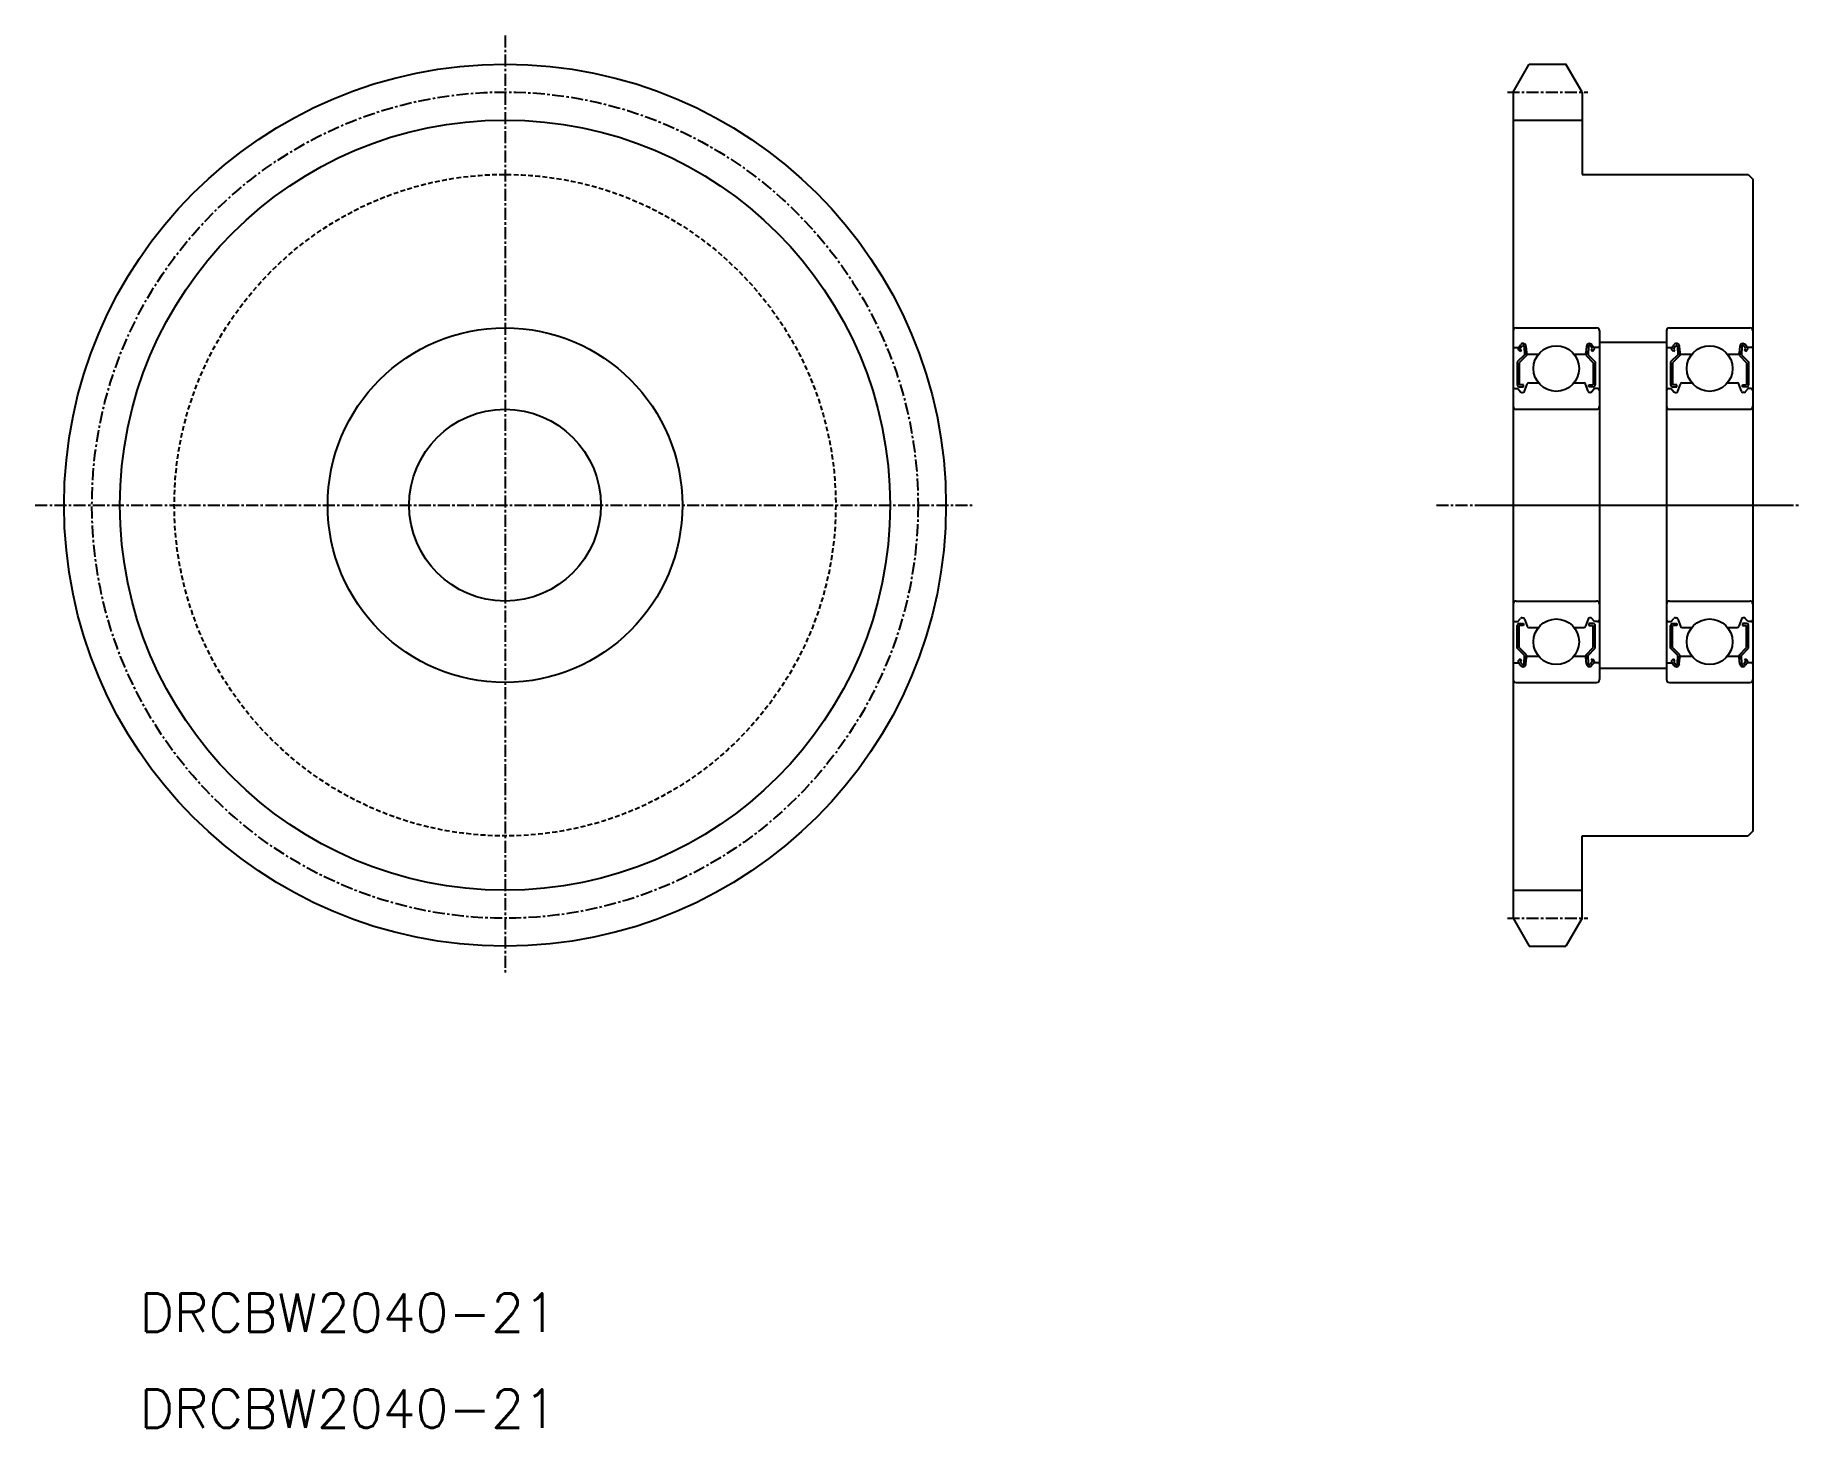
# Model space of a CAD drawing. Extents: x 0 to 184, y 0 to 145.
import ezdxf

# ---------------------------------------------------------------- set-up
doc = ezdxf.new("R2010")
doc.units = 0
doc.linetypes.add('CENTER', pattern=[2, 1.25, -0.25, 0.25, -0.25])
doc.linetypes.add('DASHED', pattern=[0.75, 0.5, -0.25])
doc.layers.get('0').update_dxf_attribs({"linetype": 'CONTINUOUS'})
doc.layers.add('CENTER', color=1, linetype='CENTER')
doc.styles.get("Standard").update_dxf_attribs({"font": 'txt', "bigfont": 'BIGFONT'})

msp = doc.modelspace()

# ---------------------------------------------------------------- linework, layer by layer
at = {"color": 7, "linetype": 'CONTINUOUS'}
for p, q in [((154.17, 139.31), (155.85, 142.22)), ((155.85, 142.22), (159.68, 142.22)), ((161.37, 139.31), (159.68, 142.22)), ((154.17, 139.31), (154.17, 53.14)), ((161.37, 139.31), (161.37, 130.72)), ((154.17, 136.39), (161.37, 136.39)), ((161.37, 130.72), (178.67, 130.72)), ((178.67, 130.72), (179.17, 130.22)), ((179.17, 130.22), (179.17, 62.22)), ((154.17, 114.42), (154.17, 78.02)), ((154.47, 114.72), (162.87, 114.72)), ((163.17, 114.42), (163.17, 78.02)), ((170.17, 114.42), (170.17, 78.02)), ((170.47, 114.72), (178.87, 114.72)), ((179.17, 114.42), (179.17, 78.02)), ((154.27, 112.67), (154.73, 112.67)), ((154.73, 112.67), (154.98, 112.97)), ((154.9, 112.26), (154.75, 112.39)), ((154.88, 112.55), (155.13, 112.84)), ((155.03, 112.42), (154.88, 112.55)), ((154.9, 112.26), (155.03, 112.42)), ((155.31, 112.78), (155.35, 111.91)), ((155.5, 112.8), (155.57, 112.07)), ((161.83, 112.8), (161.76, 112.07)), ((162.03, 112.78), (161.98, 111.91)), ((162.45, 112.55), (162.21, 112.84)), ((162.3, 112.42), (162.45, 112.55)), ((162.43, 112.26), (162.3, 112.42)), ((162.61, 112.67), (162.36, 112.97)), ((162.43, 112.26), (162.58, 112.39)), ((163.07, 112.67), (162.61, 112.67)), ((163.17, 113.22), (170.17, 113.22)), ((170.27, 112.67), (170.73, 112.67)), ((170.73, 112.67), (170.98, 112.97)), ((170.9, 112.26), (170.75, 112.39)), ((170.88, 112.55), (171.13, 112.84)), ((171.03, 112.42), (170.88, 112.55)), ((170.9, 112.26), (171.03, 112.42)), ((171.31, 112.78), (171.35, 111.91)), ((171.5, 112.8), (171.57, 112.07)), ((177.83, 112.8), (177.76, 112.07)), ((178.03, 112.78), (177.98, 111.91)), ((178.45, 112.55), (178.21, 112.84)), ((178.3, 112.42), (178.45, 112.55)), ((178.43, 112.26), (178.3, 112.42)), ((178.61, 112.67), (178.36, 112.97)), ((178.43, 112.26), (178.58, 112.39)), ((179.07, 112.67), (178.61, 112.67)), ((155.35, 111.91), (154.6, 111.16)), ((154.6, 111.16), (154.6, 108.77)), ((155.55, 111.82), (154.8, 111.07)), ((154.8, 111.07), (154.8, 108.77)), ((155.55, 112.29), (155.55, 111.82)), ((155.67, 111.97), (156.82, 111.97)), ((160.52, 111.97), (161.66, 111.97)), ((161.78, 112.29), (161.78, 111.82)), ((161.78, 111.82), (162.53, 111.07)), ((161.98, 111.91), (162.73, 111.16)), ((162.53, 111.07), (162.53, 108.77)), ((162.73, 111.16), (162.73, 108.77)), ((171.35, 111.91), (170.6, 111.16)), ((170.6, 111.16), (170.6, 108.77)), ((171.55, 111.82), (170.8, 111.07)), ((170.8, 111.07), (170.8, 108.77)), ((171.55, 112.29), (171.55, 111.82)), ((171.67, 111.97), (172.82, 111.97)), ((176.52, 111.97), (177.66, 111.97)), ((177.78, 112.29), (177.78, 111.82)), ((177.78, 111.82), (178.53, 111.07)), ((177.98, 111.91), (178.73, 111.16)), ((178.53, 111.07), (178.53, 108.77)), ((178.73, 111.16), (178.73, 108.77)), ((155.25, 108.77), (154.8, 108.77)), ((155.25, 108.57), (155.25, 108.77)), ((155.35, 108.11), (155.62, 108.84)), ((155.8, 108.97), (156.82, 108.97)), ((160.52, 108.97), (161.53, 108.97)), ((161.98, 108.11), (161.72, 108.84)), ((162.08, 108.77), (162.53, 108.77)), ((162.08, 108.57), (162.08, 108.77)), ((171.25, 108.77), (170.8, 108.77)), ((171.25, 108.57), (171.25, 108.77)), ((171.35, 108.11), (171.62, 108.84)), ((171.8, 108.97), (172.82, 108.97)), ((176.52, 108.97), (177.53, 108.97)), ((177.98, 108.11), (177.72, 108.84)), ((178.08, 108.77), (178.53, 108.77)), ((178.08, 108.57), (178.08, 108.77)), ((154.37, 108.37), (154.67, 108.37)), ((154.67, 108.37), (154.94, 108.05)), ((154.8, 108.57), (155.25, 108.57)), ((155.09, 107.97), (155.16, 107.97)), ((162.53, 108.57), (162.08, 108.57)), ((162.24, 107.97), (162.17, 107.97)), ((162.67, 108.37), (162.39, 108.05)), ((162.97, 108.37), (162.67, 108.37)), ((170.37, 108.37), (170.67, 108.37)), ((170.67, 108.37), (170.94, 108.05)), ((170.8, 108.57), (171.25, 108.57)), ((171.09, 107.97), (171.16, 107.97)), ((178.53, 108.57), (178.08, 108.57)), ((178.24, 107.97), (178.17, 107.97)), ((178.67, 108.37), (178.39, 108.05)), ((178.97, 108.37), (178.67, 108.37)), ((154.47, 106.22), (162.87, 106.22)), ((170.47, 106.22), (178.87, 106.22)), ((154.47, 86.22), (162.87, 86.22)), ((170.47, 86.22), (178.87, 86.22)), ((154.37, 84.07), (154.67, 84.07)), ((154.6, 81.29), (154.6, 83.67)), ((154.67, 84.07), (154.94, 84.4)), ((154.8, 83.87), (155.25, 83.87)), ((154.8, 81.37), (154.8, 83.67)), ((155.25, 83.67), (154.8, 83.67)), ((155.09, 84.47), (155.16, 84.47)), ((155.25, 83.87), (155.25, 83.67)), ((155.35, 84.34), (155.62, 83.61)), ((155.8, 83.47), (156.82, 83.47)), ((156.06, 83.47), (156.06, 83.47)), ((156.31, 83.47), (156.31, 83.47)), ((160.52, 83.47), (161.53, 83.47)), ((161.98, 84.34), (161.72, 83.61)), ((162.53, 83.87), (162.08, 83.87)), ((162.08, 83.87), (162.08, 83.67)), ((162.08, 83.67), (162.53, 83.67)), ((162.24, 84.47), (162.17, 84.47)), ((162.67, 84.07), (162.39, 84.4)), ((162.53, 81.37), (162.53, 83.67)), ((162.97, 84.07), (162.67, 84.07)), ((162.73, 81.29), (162.73, 83.67)), ((170.37, 84.07), (170.67, 84.07)), ((170.6, 81.29), (170.6, 83.67)), ((170.67, 84.07), (170.94, 84.4)), ((170.8, 83.87), (171.25, 83.87)), ((170.8, 81.37), (170.8, 83.67)), ((171.25, 83.67), (170.8, 83.67)), ((171.09, 84.47), (171.16, 84.47)), ((171.25, 83.87), (171.25, 83.67)), ((171.35, 84.34), (171.62, 83.61)), ((171.8, 83.47), (172.82, 83.47)), ((172.06, 83.47), (172.06, 83.47)), ((172.31, 83.47), (172.31, 83.47)), ((176.52, 83.47), (177.53, 83.47)), ((177.98, 84.34), (177.72, 83.61)), ((178.53, 83.87), (178.08, 83.87)), ((178.08, 83.87), (178.08, 83.67)), ((178.08, 83.67), (178.53, 83.67)), ((178.24, 84.47), (178.17, 84.47)), ((178.67, 84.07), (178.39, 84.4)), ((178.53, 81.37), (178.53, 83.67)), ((178.97, 84.07), (178.67, 84.07)), ((178.73, 81.29), (178.73, 83.67)), ((155.35, 80.54), (154.6, 81.29)), ((155.55, 80.62), (154.8, 81.37)), ((161.78, 80.62), (162.53, 81.37)), ((161.98, 80.54), (162.73, 81.29)), ((171.35, 80.54), (170.6, 81.29)), ((171.55, 80.62), (170.8, 81.37)), ((177.78, 80.62), (178.53, 81.37)), ((177.98, 80.54), (178.73, 81.29)), ((154.27, 79.77), (154.73, 79.77)), ((154.73, 79.77), (154.98, 79.48)), ((154.9, 80.18), (154.75, 80.06)), ((155.03, 80.03), (154.88, 79.9)), ((154.88, 79.9), (155.13, 79.6)), ((154.9, 80.18), (155.03, 80.03)), ((155.31, 79.66), (155.35, 80.54)), ((155.5, 79.64), (155.57, 80.38)), ((155.55, 80.15), (155.55, 80.62)), ((155.67, 80.47), (156.82, 80.47)), ((160.52, 80.47), (161.66, 80.47)), ((161.83, 79.65), (161.76, 80.38)), ((161.78, 80.15), (161.78, 80.62)), ((162.03, 79.67), (161.98, 80.54)), ((162.45, 79.9), (162.21, 79.61)), ((162.43, 80.18), (162.3, 80.03)), ((162.3, 80.03), (162.45, 79.9)), ((162.61, 79.77), (162.36, 79.48)), ((162.43, 80.18), (162.58, 80.06)), ((163.07, 79.77), (162.61, 79.77)), ((163.17, 79.22), (170.17, 79.22)), ((170.27, 79.77), (170.73, 79.77)), ((170.73, 79.77), (170.98, 79.48)), ((170.9, 80.18), (170.75, 80.06)), ((171.03, 80.03), (170.88, 79.9)), ((170.88, 79.9), (171.13, 79.6)), ((170.9, 80.18), (171.03, 80.03)), ((171.31, 79.66), (171.35, 80.54)), ((171.5, 79.64), (171.57, 80.38)), ((171.55, 80.15), (171.55, 80.62)), ((171.67, 80.47), (172.82, 80.47)), ((176.52, 80.47), (177.66, 80.47)), ((177.83, 79.65), (177.76, 80.38)), ((177.78, 80.15), (177.78, 80.62)), ((178.03, 79.67), (177.98, 80.54)), ((178.45, 79.9), (178.21, 79.61)), ((178.43, 80.18), (178.3, 80.03)), ((178.3, 80.03), (178.45, 79.9)), ((178.61, 79.77), (178.36, 79.48)), ((178.43, 80.18), (178.58, 80.06)), ((179.07, 79.77), (178.61, 79.77)), ((154.47, 77.72), (162.87, 77.72)), ((170.47, 77.72), (178.87, 77.72)), ((161.37, 61.72), (178.67, 61.72)), ((161.37, 53.14), (161.37, 61.72)), ((179.17, 62.22), (178.67, 61.72)), ((154.17, 56.05), (161.37, 56.05)), ((154.17, 53.14), (155.85, 50.22)), ((161.37, 53.14), (159.68, 50.22)), ((155.85, 50.22), (159.68, 50.22))]:
    msp.add_line(p, q, dxfattribs=at)
for centre, radius in [((49, 96.22), 46), ((49, 96.22), 18.5), ((158.67, 110.47), 2.38), ((174.67, 110.47), 2.38), ((49, 96.22), 10), ((158.67, 81.97), 2.38), ((174.67, 81.97), 2.38)]:
    msp.add_circle(centre, radius, dxfattribs=at)
at = {"color": 3, "linetype": 'CONTINUOUS'}
msp.add_circle((49, 96.22), 40.17, dxfattribs=at)
at = {"color": 3, "linetype": 'DASHED'}
msp.add_circle((49, 96.22), 34.5, dxfattribs=at)
at = {"color": 7, "linetype": 'CONTINUOUS'}
for centre, radius, start, end in [((154.47, 114.42), 0.3, 90, 180), ((162.87, 114.42), 0.3, 0, 90), ((170.47, 114.42), 0.3, 90, 180), ((178.87, 114.42), 0.3, 0, 90), ((154.27, 112.77), 0.1, 180, 270), ((154.88, 112.55), 0.2, 140.001, 230.0801), ((155.21, 112.78), 0.3, 4.9967, 140.001), ((155.21, 112.78), 0.1, 2.8199, 140.0012), ((162.13, 112.77), 0.303, 40.0459, 175.0792), ((162.13, 112.77), 0.103, 39.874, 175.0048), ((162.45, 112.55), 0.2, 309.9138, 40.1318), ((163.07, 112.77), 0.1, 269.9995, 359.9913), ((170.27, 112.77), 0.1, 180, 270), ((170.88, 112.55), 0.2, 140.001, 230.0801), ((171.21, 112.78), 0.3, 4.9967, 140.001), ((171.21, 112.78), 0.1, 2.8199, 140.0012), ((178.13, 112.77), 0.303, 40.0459, 175.0792), ((178.13, 112.77), 0.103, 39.874, 175.0048), ((178.45, 112.55), 0.2, 309.9138, 40.1318), ((179.07, 112.77), 0.1, 269.9995, 359.9913), ((155.67, 112.07), 0.1, 184.9967, 269.9995), ((161.66, 112.07), 0.1, 269.9995, 354.8557), ((171.67, 112.07), 0.1, 184.9967, 269.9995), ((177.66, 112.07), 0.1, 269.9995, 354.8557), ((154.8, 108.77), 0.2, 180, 270), ((155.8, 108.77), 0.2, 90, 159.9919), ((161.53, 108.77), 0.2, 19.8845, 90.0002), ((162.53, 108.77), 0.2, 269.9998, 359.9956), ((170.8, 108.77), 0.2, 180, 270), ((171.8, 108.77), 0.2, 90, 159.9919), ((177.53, 108.77), 0.2, 19.8845, 90.0002), ((178.53, 108.77), 0.2, 269.9998, 359.9956), ((154.37, 108.17), 0.2, 90, 180), ((155.09, 108.17), 0.2, 219.9921, 270), ((155.16, 108.17), 0.2, 270, 339.9919), ((162.17, 108.17), 0.2, 199.8883, 269.9998), ((162.24, 108.17), 0.2, 269.9998, 319.8616), ((162.97, 108.17), 0.2, 359.9956, 90.0002), ((170.37, 108.17), 0.2, 90, 180), ((171.09, 108.17), 0.2, 219.9921, 270), ((171.16, 108.17), 0.2, 270, 339.9919), ((178.17, 108.17), 0.2, 199.8883, 269.9998), ((178.24, 108.17), 0.2, 269.9998, 319.8616), ((178.97, 108.17), 0.2, 359.9956, 90.0002), ((154.47, 106.52), 0.3, 180, 270), ((162.87, 106.52), 0.3, 270, 0), ((170.47, 106.52), 0.3, 180, 270), ((178.87, 106.52), 0.3, 270, 0), ((154.47, 85.92), 0.3, 90, 180), ((162.87, 85.92), 0.3, 0, 90), ((170.47, 85.92), 0.3, 90, 180), ((178.87, 85.92), 0.3, 0, 90), ((154.37, 84.27), 0.2, 180, 270), ((154.8, 83.67), 0.2, 90, 180), ((155.09, 84.27), 0.2, 90, 140.0079), ((155.16, 84.27), 0.2, 20.0081, 90), ((155.8, 83.67), 0.2, 200.0081, 270), ((161.53, 83.67), 0.2, 269.9998, 340.1155), ((162.17, 84.27), 0.2, 90.0002, 160.1117), ((162.24, 84.27), 0.2, 40.1384, 90.0002), ((162.53, 83.67), 0.2, 0.0044, 90.0002), ((162.97, 84.27), 0.2, 269.9998, 0.0044), ((170.37, 84.27), 0.2, 180, 270), ((170.8, 83.67), 0.2, 90, 180), ((171.09, 84.27), 0.2, 90, 140.0079), ((171.16, 84.27), 0.2, 20.0081, 90), ((171.8, 83.67), 0.2, 200.0081, 270), ((177.53, 83.67), 0.2, 269.9998, 340.1155), ((178.17, 84.27), 0.2, 90.0002, 160.1117), ((178.24, 84.27), 0.2, 40.1384, 90.0002), ((178.53, 83.67), 0.2, 0.0044, 90.0002), ((178.97, 84.27), 0.2, 269.9998, 0.0044), ((154.27, 79.67), 0.1, 90, 180), ((154.88, 79.9), 0.2, 129.9199, 219.999), ((155.21, 79.67), 0.3, 219.999, 355.0033), ((155.21, 79.67), 0.1, 219.9988, 357.1801), ((155.67, 80.37), 0.1, 90.0005, 175.0033), ((161.66, 80.37), 0.1, 5.1443, 90.0005), ((162.13, 79.68), 0.303, 184.9208, 319.9541), ((162.13, 79.68), 0.103, 184.9952, 320.126), ((162.45, 79.9), 0.2, 319.8682, 50.0862), ((163.07, 79.67), 0.1, 0.0087, 90.0005), ((170.27, 79.67), 0.1, 90, 180), ((170.88, 79.9), 0.2, 129.9199, 219.999), ((171.21, 79.67), 0.3, 219.999, 355.0033), ((171.21, 79.67), 0.1, 219.9988, 357.1801), ((171.67, 80.37), 0.1, 90.0005, 175.0033), ((177.66, 80.37), 0.1, 5.1443, 90.0005), ((178.13, 79.68), 0.303, 184.9208, 319.9541), ((178.13, 79.68), 0.103, 184.9952, 320.126), ((178.45, 79.9), 0.2, 319.8682, 50.0862), ((179.07, 79.67), 0.1, 0.0087, 90.0005), ((154.47, 78.02), 0.3, 180, 270), ((162.87, 78.02), 0.3, 270, 0), ((170.47, 78.02), 0.3, 180, 270), ((178.87, 78.02), 0.3, 270, 0)]:
    msp.add_arc(centre, radius, start, end, dxfattribs=at)
at = {"layer": 'CENTER', "color": 1, "linetype": 'CENTER'}
for p, q in [((49, 145.22), (49, 47.22)), ((153.57, 139.31), (161.97, 139.31)), ((0, 96.22), (98, 96.22)), ((146.17, 96.22), (184.17, 96.22)), ((146.17, 96.22), (184.17, 96.22)), ((151.17, 96.22), (182.17, 96.22)), ((153.57, 53.14), (161.97, 53.14))]:
    msp.add_line(p, q, dxfattribs=at)
msp.add_circle((49, 96.22), 43.09, dxfattribs=at)

# ---------------------------------------------------------------- texts
at = {"color": 7, "linetype": 'CONTINUOUS'}
for p in [(10.87, 10), (10.87, 0)]:
    msp.add_text('DRCBW2040-21', height=4, dxfattribs=at).set_placement(p)

doc.saveas('drawing.dxf')
